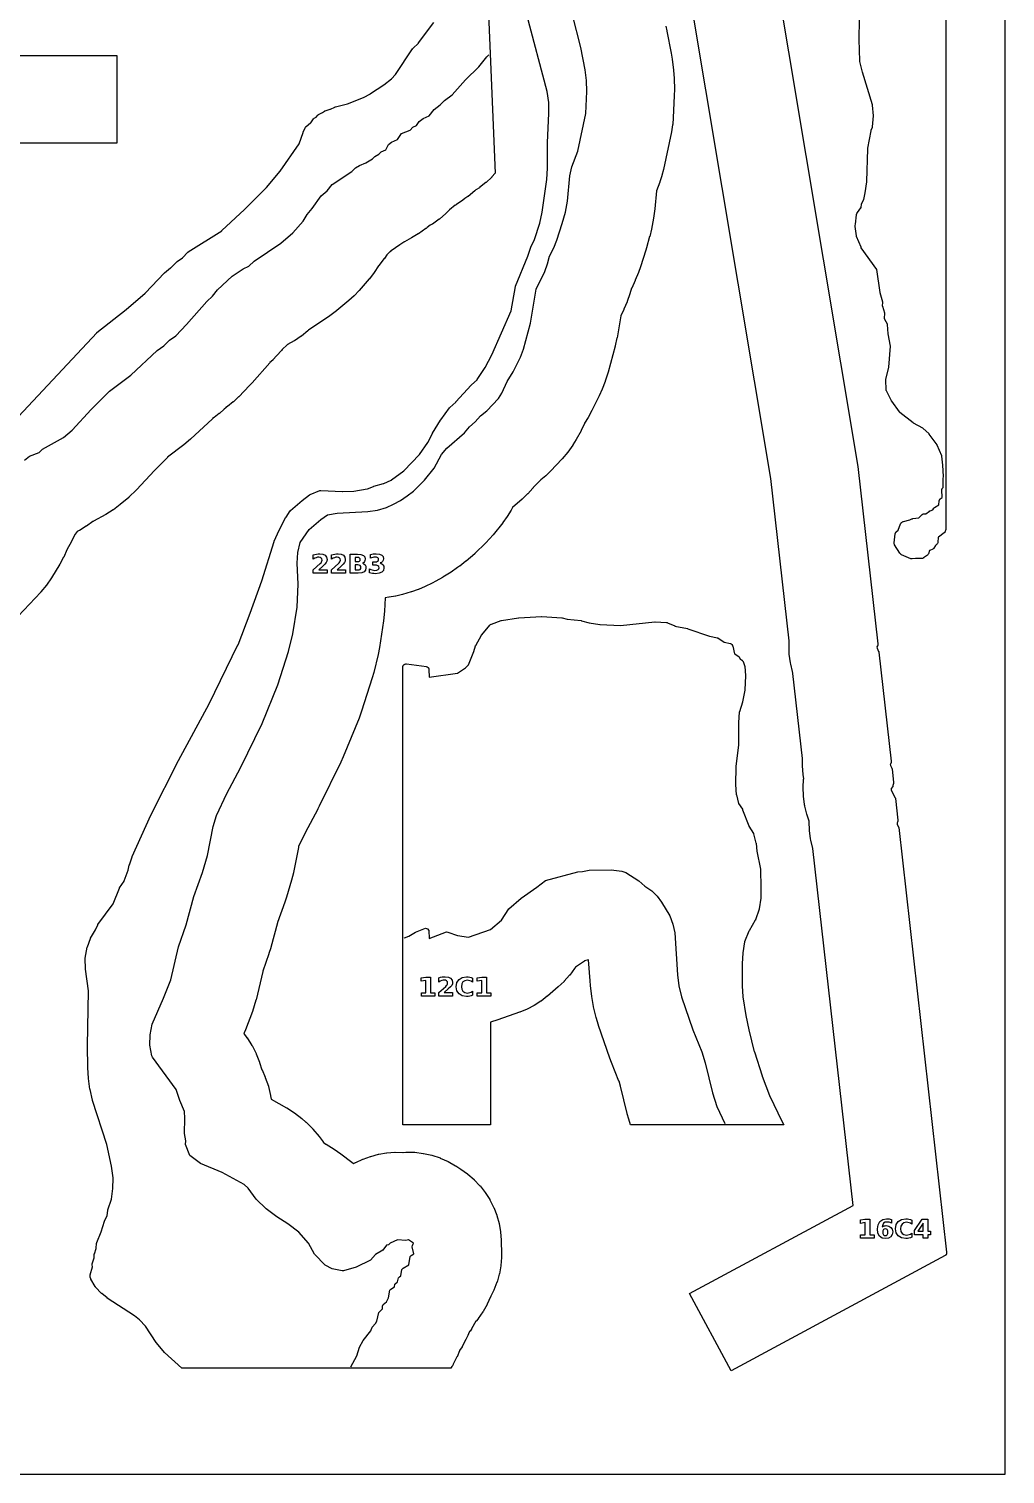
# Model space of a CAD drawing. Header units: millimetres. Extents: x 0 to 841, y 0 to 594.
# Drawn here: x 618.4 to 841, y 0 to 329.5 of the extents above; entities that cross this region are included whole.
import ezdxf

# ---------------------------------------------------------------- set-up
doc = ezdxf.new("R2010")
doc.units = ezdxf.units.MM
for name, color, linetype in [('CUT', 1, 'Continuous'), ('ENGRAVE', 5, 'Continuous'), ('SHEET_EDGE_DO_NOT_CUT', 8, 'Continuous')]:
    doc.layers.add(name, color=color, linetype=linetype)

msp = doc.modelspace()

# ---------------------------------------------------------------- linework, layer by layer
at = {"layer": 'CUT'}
for points in [[(827.5, 443.26), (827.5, 215.33), (827.28, 214.77), (827.28, 214.77), (827.26, 214.73), (827.23, 214.69), (827.21, 214.65), (827.18, 214.61), (827.14, 214.58), (827.11, 214.55), (825.78, 213.57), (825.77, 213.56), (825.77, 213.55), (825.68, 212.47), (825.67, 212.41), (825.66, 212.36), (825.64, 212.31), (825.58, 212.17), (825.56, 212.13), (825.54, 212.09), (825.51, 212.05), (825.48, 212.02), (825.44, 211.98), (825.13, 211.72), (825.12, 211.71), (825.11, 211.7), (824.74, 211.08), (824.71, 211.04), (824.68, 211), (824.64, 210.97), (824.61, 210.94), (824.57, 210.91), (824.53, 210.89), (823.81, 210.54), (823.8, 210.53), (823.79, 210.52), (823.54, 209.83), (823.52, 209.79), (823.49, 209.74), (823.47, 209.7), (823.38, 209.59), (823.35, 209.55), (823.31, 209.51), (823.27, 209.48), (822.42, 208.87), (822.38, 208.84), (822.34, 208.82), (822.3, 208.8), (822.19, 208.76), (822.14, 208.75), (822.1, 208.74), (822.06, 208.74), (822.01, 208.73), (820.59, 208.75), (820.58, 208.75), (820.57, 208.75), (819.78, 208.63), (819.74, 208.63), (819.69, 208.63), (819.64, 208.63), (819.6, 208.64), (819.55, 208.65), (819.51, 208.67), (817.36, 209.6), (817.32, 209.62), (817.29, 209.64), (817.25, 209.67), (817.22, 209.69), (817.06, 209.85), (817.03, 209.88), (817, 209.91), (816.98, 209.94), (815.8, 211.84), (815.77, 211.89), (815.75, 211.93), (815.71, 212.04), (815.7, 212.09), (815.69, 212.14), (815.68, 212.19), (815.68, 212.23), (815.68, 212.28), (815.95, 214.39), (815.96, 214.44), (815.97, 214.48), (815.99, 214.53), (816.01, 214.58), (816.07, 214.68), (816.1, 214.72), (816.13, 214.76), (816.17, 214.8), (816.61, 215.2), (816.62, 215.21), (816.62, 215.22), (817.16, 216.6), (817.18, 216.64), (817.2, 216.68), (817.22, 216.72), (817.25, 216.75), (817.41, 216.94), (817.44, 216.97), (817.48, 217.01), (817.52, 217.03), (817.57, 217.06), (817.73, 217.14), (817.78, 217.16), (817.83, 217.18), (819.29, 217.52), (819.3, 217.53), (819.31, 217.53), (819.74, 217.76), (819.78, 217.78), (819.83, 217.8), (819.87, 217.81), (819.92, 217.82), (821.32, 217.99), (821.33, 218), (821.34, 218), (822.06, 218.73), (822.1, 218.76), (822.13, 218.79), (822.17, 218.82), (822.21, 218.84), (822.26, 218.85), (822.34, 218.88), (822.38, 218.89), (822.43, 218.9), (822.47, 218.91), (822.52, 218.91), (822.93, 218.89), (822.94, 218.89), (822.95, 218.9), (823.74, 219.54), (823.78, 219.56), (823.82, 219.59), (823.87, 219.61), (823.91, 219.63), (824.51, 219.8), (824.53, 219.8), (824.53, 219.81), (824.78, 220.2), (824.81, 220.25), (824.85, 220.28), (824.88, 220.32), (824.92, 220.35), (825.85, 220.96), (825.86, 220.97), (825.86, 220.98), (825.98, 221.9), (825.99, 221.95), (826, 221.99), (826.01, 222.03), (826.03, 222.08), (826.06, 222.12), (826.12, 222.2), (826.14, 222.24), (826.18, 222.28), (826.21, 222.31), (826.65, 222.67), (826.65, 222.67), (826.65, 222.69), (826.58, 224.32), (826.58, 224.37), (826.58, 224.42), (826.59, 224.46), (826.6, 224.51), (826.63, 224.59), (826.65, 224.64), (826.67, 224.68), (826.69, 224.72), (826.72, 224.76), (826.87, 224.94), (826.88, 224.95), (826.88, 224.96), (826.86, 226.89), (826.86, 226.93), (826.86, 226.97), (826.87, 227.02), (826.96, 227.37), (826.96, 227.38), (826.96, 227.4), (826.78, 230.03), (826.78, 230.04), (826.55, 232.09), (826.55, 232.1), (826.54, 232.11), (825.54, 234.6), (825.54, 234.61), (825.53, 234.62), (823.71, 237.1), (823.7, 237.11), (823.69, 237.12), (822.23, 238.44), (822.21, 238.45), (822.2, 238.46), (820.12, 239.6), (820.08, 239.62), (820.05, 239.64), (817.03, 242.05), (817, 242.08), (816.97, 242.11), (816.94, 242.15), (815.15, 244.58), (815.13, 244.62), (815.11, 244.65), (813.94, 246.92), (813.92, 246.96), (813.9, 247), (813.89, 247.04), (813.89, 247.09), (813.88, 247.13), (813.81, 249.51), (813.81, 249.56), (813.81, 249.6), (813.82, 249.65), (814.51, 252.3), (814.51, 252.31), (814.52, 252.33), (814.88, 257.1), (814.88, 257.11), (814.88, 257.13), (814.35, 259.92), (814.35, 259.98), (814.18, 262.1), (814.18, 262.11), (814.17, 262.13), (813.56, 263.25), (813.54, 263.3), (813.52, 263.35), (813.51, 263.4), (813.5, 263.46), (813.5, 263.51), (813.55, 264.6), (813.55, 264.61), (813.55, 264.63), (813.08, 266.17), (813.07, 266.22), (813.06, 266.27), (813.06, 266.32), (813.06, 266.37), (813.15, 267.1), (813.15, 267.11), (813.15, 267.13), (812.5, 269.31), (812.49, 269.34), (812.48, 269.38), (811.75, 274.6), (811.75, 274.61), (811.75, 274.62), (808.21, 279.57), (808.18, 279.62), (808.16, 279.67), (807.14, 282.15), (807.12, 282.21), (807.11, 282.27), (806.79, 284.39), (806.79, 284.43), (806.79, 284.48), (806.79, 284.52), (806.8, 284.57), (806.81, 284.61), (806.91, 284.92), (806.91, 284.94), (806.91, 284.95), (807.09, 287.05), (807.09, 287.09), (807.1, 287.13), (807.12, 287.18), (807.23, 287.5), (807.25, 287.55), (807.28, 287.59), (807.31, 287.64), (808.13, 288.69), (808.13, 288.7), (808.14, 288.71), (808.28, 289.57), (808.29, 289.62), (808.31, 289.67), (808.33, 289.72), (808.76, 290.55), (808.77, 290.56), (808.77, 290.57), (809.06, 292.1), (809.06, 292.11), (809.44, 294.62), (809.44, 294.65), (809.69, 302.16), (809.7, 302.24), (810.42, 306.26), (810.43, 306.31), (810.45, 306.35), (810.74, 307.1), (810.74, 307.11), (810.74, 307.13), (810.95, 309.61), (810.95, 309.61), (810.95, 309.62), (810.78, 312.1), (810.78, 312.11), (810.78, 312.13), (808.47, 319.57), (808.46, 319.61), (807.89, 322.07), (807.88, 322.12), (807.88, 322.16), (807.72, 327.08), (807.72, 327.11), (807.8, 331.53)], [(787.66, 347.91), (807.42, 229.74), (807.42, 229.74), (807.42, 229.71), (811.99, 189.28), (811.99, 189.23), (811.99, 189.18), (811.98, 189.03), (811.97, 188.99), (811.96, 188.95), (811.95, 188.9), (811.93, 188.86), (811.91, 188.82), (811.77, 188.6), (811.77, 188.59), (811.77, 188.58), (811.82, 188.29), (811.82, 188.28), (811.83, 188.27), (812.16, 187.55), (812.18, 187.5), (812.19, 187.45), (812.2, 187.39), (815.02, 162.5), (815.02, 162.44), (815.02, 162.38), (814.99, 162.2), (814.99, 162.15), (814.97, 162.1), (814.95, 162.05), (814.92, 162), (814.83, 161.84), (814.82, 161.83), (814.82, 161.82), (814.88, 161.53), (814.88, 161.52), (814.88, 161.51), (815.16, 160.94), (815.18, 160.88), (815.2, 160.83), (815.21, 160.78), (815.57, 157.63), (815.57, 157.58), (815.57, 157.54), (815.57, 157.49), (815.56, 157.45), (815.43, 156.95), (815.42, 156.9), (815.4, 156.86), (815.38, 156.83), (815.36, 156.79), (815, 156.26), (814.99, 156.25), (814.99, 156.23), (815.05, 155.95), (815.05, 155.93), (815.05, 155.92), (815.92, 154.2), (815.94, 154.16), (815.96, 154.12), (815.97, 154.07), (815.97, 154.03), (816.53, 149.1), (816.54, 149.05), (816.53, 148.99), (816.52, 148.85), (816.51, 148.79), (816.5, 148.74), (816.48, 148.69), (816.46, 148.65), (816.35, 148.47), (816.35, 148.46), (816.35, 148.44), (816.4, 148.16), (816.41, 148.14), (816.41, 148.13), (816.69, 147.52), (816.71, 147.47), (816.72, 147.42), (816.73, 147.37), (827.67, 50.57), (827.67, 50.53), (827.67, 50.49), (827.67, 50.45), (827.64, 50.26), (827.64, 50.21), (827.62, 50.17), (827.61, 50.13), (827.59, 50.09), (827.57, 50.05), (827.54, 50), (827.51, 49.96), (827.47, 49.93), (827.44, 49.89), (827.4, 49.86), (827.35, 49.84), (778.53, 23.56), (769.06, 41.17), (806.33, 61.23), (806.34, 61.24), (806.34, 61.25), (797.13, 142.65), (797.13, 142.66), (797.13, 142.67), (797.06, 142.87), (797.05, 142.91), (796.69, 144.51), (796.68, 144.53), (796.63, 144.81), (796.63, 144.84), (796.37, 146.74), (796.37, 146.79), (796.3, 148.7), (796.3, 148.75), (796.3, 148.85), (796.3, 148.86), (796.3, 148.87), (795.77, 150.43), (795.76, 150.48), (795.33, 152.3), (795.33, 152.32), (795.28, 152.61), (795.27, 152.63), (795.01, 154.54), (795.01, 154.59), (794.94, 156.5), (794.94, 156.55), (795.06, 158.45), (795.07, 158.5), (795.07, 158.51), (795.07, 158.53), (795.07, 158.54), (794.91, 159.45), (794.91, 159.5), (794.77, 161.48), (794.77, 161.53), (794.82, 163.08), (794.82, 163.11), (792.62, 182.55), (792.62, 182.57), (792.62, 182.58), (792.5, 182.95), (792.49, 182.99), (792.11, 184.63), (792.1, 184.65), (792.05, 184.93), (792.05, 184.96), (791.78, 186.91), (791.78, 186.96), (791.72, 188.92), (791.72, 188.97), (791.78, 189.96), (791.78, 189.98), (791.78, 189.99), (787.6, 226.94), (787.6, 226.96), (769.06, 337.9)], [(722.8, 342.05), (724.7, 296.54), (723.98, 295.73), (723.95, 295.7), (722.62, 294.45), (722.58, 294.42), (721.14, 293.3), (721.1, 293.27), (720.33, 292.78), (720.32, 292.77), (720.31, 292.76), (720.09, 292.55), (720.06, 292.52), (718.53, 291.29), (718.49, 291.26), (717.82, 290.82), (717.79, 290.8), (717.35, 290.44), (717.31, 290.41), (715.86, 289.42), (715.82, 289.39), (715.64, 289.29), (715.63, 289.29), (715.62, 289.28), (714.33, 288.21), (714.29, 288.18), (714.16, 288.1), (714.15, 288.09), (714.14, 288.08), (713.48, 287.39), (713.45, 287.36), (711.99, 286.11), (711.95, 286.08), (710.38, 284.98), (710.33, 284.96), (709.91, 284.72), (709.89, 284.7), (709.22, 284.21), (709.2, 284.2), (708.95, 283.99), (708.9, 283.95), (707.2, 282.78), (707.18, 282.77), (705.64, 281.83), (705.62, 281.82), (704.01, 280.94), (703.97, 280.92), (703.87, 280.88), (703.86, 280.87), (703.85, 280.86), (702.98, 280.22), (702.96, 280.21), (700.96, 278.9), (700.95, 278.9), (700.94, 278.89), (700.75, 278.67), (700.71, 278.63), (700.03, 277.99), (700.02, 277.98), (700.01, 277.97), (699.44, 277.15), (699.43, 277.13), (698.21, 275.55), (698.19, 275.53), (698.17, 275.51), (698.16, 275.5), (698.16, 275.49), (698.13, 275.44), (698.12, 275.42), (697.15, 273.94), (697.13, 273.91), (696.03, 272.52), (696.01, 272.5), (693.71, 269.85), (693.7, 269.83), (692.58, 268.64), (692.55, 268.61), (691.33, 267.52), (691.31, 267.51), (688.57, 265.24), (688.55, 265.22), (687.04, 264.09), (687.02, 264.08), (682.14, 260.78), (682.11, 260.75), (681.99, 260.65), (681.98, 260.63), (680.52, 259.43), (680.49, 259.4), (678.93, 258.35), (678.89, 258.33), (677.34, 257.48), (677.32, 257.47), (677.31, 257.46), (677.3, 257.45), (677.29, 257.45), (676.13, 256.36), (676.12, 256.35), (676.12, 256.34), (675.96, 256.14), (675.93, 256.11), (674, 254.01), (673.97, 253.98), (673.34, 253.39), (673.33, 253.37), (669.28, 248.81), (669.28, 248.8), (668.67, 248.15), (668.66, 248.14), (666.22, 245.61), (666.21, 245.6), (665.01, 244.46), (664.98, 244.44), (663.69, 243.41), (663.67, 243.39), (663.31, 243.13), (663.29, 243.11), (662.93, 242.76), (662.91, 242.75), (661.83, 241.79), (661.8, 241.77), (660.65, 240.89), (660.64, 240.88), (660.25, 240.61), (660.23, 240.59), (655.26, 235.94), (655.24, 235.93), (653.72, 234.64), (653.7, 234.63), (649.99, 231.8), (649.96, 231.78), (647.02, 228.83), (647.02, 228.82), (642.95, 224.41), (642.93, 224.39), (641.16, 222.69), (641.13, 222.67), (639.22, 221.05), (639.2, 221.04), (637.64, 219.85), (637.6, 219.82), (635.93, 218.79), (635.91, 218.78), (633.1, 217.24), (633.08, 217.23), (633.07, 217.22), (633.03, 217.18), (632.99, 217.15), (631.5, 216.09), (631.46, 216.07), (629.88, 215.15), (629.83, 215.13), (629.37, 214.92), (629.36, 214.92), (629.35, 214.91), (628.9, 214.27), (628.89, 214.26), (628.89, 214.24), (628.88, 214.22), (628.12, 212.62), (628.1, 212.59), (627.04, 210.7), (627.04, 210.69), (627.04, 210.69), (627.03, 210.67), (626.32, 209.04), (626.3, 209), (625.44, 207.43), (625.43, 207.41), (623.56, 204.36), (623.55, 204.34), (622.42, 202.68), (622.38, 202.63), (621.09, 201.1), (621.07, 201.08), (615.93, 195.59)], [(613.69, 238.69), (633.83, 260.18), (633.89, 260.23), (640.52, 265.52), (640.52, 265.53), (644.91, 269.25), (644.93, 269.26), (649.22, 273.81), (649.27, 273.86), (650.69, 274.99), (650.71, 275.01), (652.12, 276.4), (652.15, 276.43), (652.19, 276.46), (653.41, 277.26), (653.42, 277.27), (653.43, 277.28), (654.63, 278.56), (654.66, 278.59), (654.69, 278.61), (654.72, 278.64), (662.34, 283.46), (662.35, 283.47), (662.36, 283.48), (667.57, 288.28), (667.58, 288.28), (672.54, 293.28), (672.55, 293.29), (675.68, 297.02), (675.69, 297.04), (679.98, 303.26), (679.99, 303.27), (679.99, 303.28), (680.92, 305.88), (680.94, 305.93), (681.49, 307.07), (681.51, 307.11), (681.54, 307.14), (681.56, 307.18), (681.6, 307.21), (681.63, 307.24), (682.62, 308.04), (682.63, 308.04), (682.64, 308.05), (683.26, 308.95), (683.3, 308.99), (683.33, 309.03), (683.37, 309.06), (683.41, 309.09), (683.46, 309.12), (683.85, 309.31), (683.86, 309.32), (683.87, 309.33), (684.28, 309.81), (684.31, 309.85), (684.35, 309.88), (684.4, 309.91), (684.44, 309.94), (685.31, 310.37), (685.32, 310.37), (685.33, 310.38), (685.76, 310.7), (685.8, 310.73), (685.84, 310.75), (685.88, 310.77), (685.92, 310.79), (687.1, 311.13), (687.11, 311.13), (687.12, 311.14), (688.17, 311.65), (688.22, 311.67), (688.27, 311.69), (691.01, 312.36), (691.04, 312.38), (694.65, 313.82), (694.67, 313.83), (696.29, 314.7), (696.31, 314.72), (699.3, 316.69), (699.32, 316.71), (701.07, 318.09), (701.08, 318.09), (701.09, 318.1), (701.98, 319.08), (701.98, 319.09), (701.99, 319.09), (705.88, 324.91), (705.91, 324.95), (705.95, 324.99), (707.24, 326.25), (707.25, 326.26), (707.25, 326.26), (710.73, 330.95)], [(763.64, 330.1), (763.89, 328.99), (763.89, 328.98), (764.86, 323.97), (764.87, 323.95), (765.08, 322.55), (765.09, 322.54), (765.38, 320.09), (765.38, 320.07), (765.52, 318.17), (765.52, 318.15), (765.58, 315.66), (765.58, 315.64), (765.56, 314.26), (765.56, 314.24), (765.33, 309.25), (765.33, 309.23), (765.19, 307.64), (765.18, 307.6), (764.91, 306.03), (764.91, 306.01), (763.09, 297.45), (763.09, 297.43), (762.73, 296.01), (762.72, 295.97), (762.25, 294.58), (762.25, 294.56), (761.49, 292.54), (761.49, 292.53), (761.49, 292.52), (761.14, 288.47), (761.14, 288.44), (760.84, 286.34), (760.84, 286.31), (760.36, 283.84), (760.35, 283.82), (759.95, 282.13), (759.94, 282.11), (759.21, 279.59), (759.21, 279.58), (759.05, 279.05), (759.05, 279.04), (757.84, 275.26), (757.83, 275.24), (757.37, 273.94), (757.36, 273.93), (756.66, 272.15), (756.65, 272.13), (755.84, 270.37), (755.83, 270.34), (755.45, 269.09), (755.44, 269.07), (754.79, 267.3), (754.78, 267.28), (754.06, 265.55), (754.05, 265.52), (753.35, 264.06), (753.34, 264.05), (753.34, 264.04), (752.5, 259.05), (752.49, 259.02), (752.09, 257.18), (752.09, 257.16), (750.49, 251.24), (750.48, 251.21), (749.8, 249.13), (749.79, 249.1), (749.09, 247.33), (749.08, 247.31), (748.42, 245.81), (748.41, 245.79), (746.79, 242.49), (746.78, 242.47), (745.9, 240.88), (745.89, 240.86), (745.1, 239.57), (745.09, 239.54), (744.31, 237.9), (744.29, 237.87), (743.2, 235.87), (743.19, 235.84), (742.43, 234.63), (742.41, 234.6), (741.29, 232.99), (741.26, 232.95), (739.99, 231.46), (739.97, 231.44), (737.32, 228.63), (737.3, 228.62), (736.25, 227.59), (736.23, 227.56), (735.14, 226.65), (735.13, 226.64), (733.48, 224.98), (733.46, 224.96), (733.38, 224.89), (733.37, 224.88), (733.36, 224.87), (733.27, 224.76), (733.26, 224.75), (732.14, 223.48), (732.11, 223.45), (730.88, 222.29), (730.87, 222.28), (728.67, 220.36), (728.66, 220.36), (728.66, 220.35), (728.34, 219.78), (728.33, 219.76), (727.46, 218.31), (727.44, 218.27), (726.44, 216.91), (726.43, 216.89), (724.25, 214.14), (724.23, 214.12), (722.6, 212.31), (722.58, 212.29), (720.08, 209.84), (720.05, 209.82), (718.08, 208.12), (718.05, 208.1), (716.62, 207.02), (716.61, 207.01), (716.15, 206.68), (716.15, 206.68), (714.69, 205.64), (714.66, 205.63), (712.76, 204.44), (712.73, 204.42), (711.15, 203.55), (711.14, 203.55), (710.32, 203.12), (710.31, 203.12), (708.74, 202.35), (708.72, 202.35), (707.21, 201.68), (707.17, 201.67), (705.6, 201.13), (705.58, 201.12), (703.56, 200.53), (703.54, 200.53), (702.05, 200.15), (702.01, 200.14), (700.51, 199.89), (700.49, 199.88), (699.65, 199.78), (699.64, 199.77), (699.64, 199.76), (699.5, 196.76), (699.5, 196.73), (699.28, 194.55), (699.28, 194.52), (698.32, 188.47), (698.32, 188.45), (697.99, 186.83), (697.99, 186.81), (697, 182.78), (697, 182.77), (696.65, 181.51), (696.64, 181.49), (694.24, 173.91), (694.24, 173.89), (693.67, 172.34), (693.67, 172.32), (690.04, 163.5), (690.03, 163.49), (689.52, 162.33), (689.51, 162.32), (684.59, 152.25), (684.59, 152.24), (684.28, 151.63), (684.28, 151.62), (681.38, 146.18), (681.38, 146.17), (679.89, 143.04), (679.89, 143.03), (679.88, 143.02), (679.84, 142.86), (679.83, 142.83), (678.68, 137.11), (678.68, 137.09), (678.26, 135.39), (678.25, 135.37), (677.12, 131.53), (677.12, 131.52), (676.75, 130.39), (676.74, 130.37), (675.06, 125.72), (675.06, 125.7), (673.54, 120.03), (673.53, 120.01), (673.12, 118.66), (673.11, 118.64), (671.72, 114.62), (671.72, 114.6), (670.17, 108.09), (670.16, 108.05), (669.36, 105.49), (669.35, 105.46), (667.74, 101.31), (667.74, 101.3), (667.44, 100.57), (667.43, 100.56), (667.39, 100.46), (667.39, 100.45), (667.39, 100.44), (668.1, 99.47), (668.12, 99.44), (669.24, 97.72), (669.27, 97.68), (670.2, 95.86), (670.22, 95.81), (670.97, 93.89), (670.97, 93.87), (671.53, 92.17), (671.54, 92.15), (672.25, 90.46), (672.26, 90.43), (672.98, 88.42), (673, 88.37), (673.49, 86.31), (673.5, 86.25), (673.6, 85.47), (673.61, 85.46), (673.62, 85.45), (677.15, 83.49), (677.18, 83.48), (678.93, 82.38), (678.97, 82.35), (680.6, 81.07), (680.63, 81.05), (681.55, 80.25), (681.57, 80.23), (683.12, 78.71), (683.16, 78.67), (684.54, 76.99), (684.56, 76.97), (685.46, 75.74), (685.46, 75.73), (685.47, 75.72), (685.51, 75.69), (685.51, 75.68), (685.52, 75.67), (686.11, 75.24), (686.13, 75.23), (687.98, 74.08), (688, 74.07), (689.53, 73.02), (689.55, 73.01), (692.02, 71.14), (692.04, 71.12), (692.39, 70.82), (692.4, 70.82), (692.41, 70.82), (692.88, 71.05), (692.9, 71.06), (694.55, 71.77), (694.57, 71.78), (696.29, 72.42), (696.34, 72.43), (698.1, 72.91), (698.15, 72.92), (699.95, 73.23), (700, 73.24), (701.82, 73.38), (701.87, 73.38), (703.67, 73.35), (703.69, 73.35), (704.35, 73.4), (704.4, 73.4), (706.34, 73.36), (706.39, 73.36), (708.31, 73.12), (708.36, 73.12), (710.26, 72.69), (710.3, 72.68), (712.14, 72.07), (712.19, 72.05), (713.96, 71.26), (714, 71.24), (715.7, 70.28), (715.72, 70.26), (716.85, 69.54), (716.87, 69.53), (718.43, 68.42), (718.47, 68.39), (719.9, 67.15), (719.93, 67.12), (721.24, 65.75), (721.27, 65.71), (722.43, 64.22), (722.46, 64.18), (723.48, 62.58), (723.5, 62.53), (724.36, 60.84), (724.38, 60.8), (725.06, 59.03), (725.08, 58.99), (725.59, 57.16), (725.6, 57.12), (725.93, 55.25), (725.94, 55.2), (726.09, 53.31), (726.09, 53.27), (726.07, 52.09), (726.07, 52.06), (726.15, 51.38), (726.15, 51.33), (726.17, 49.45), (726.17, 49.4), (726.01, 47.52), (726, 47.47), (725.66, 45.62), (725.65, 45.57), (725.13, 43.76), (725.11, 43.72), (724.42, 41.96), (724.4, 41.92), (723.69, 40.54), (723.69, 40.53), (723.69, 40.52), (723.67, 40.49), (723.66, 40.44), (722.9, 38.72), (722.87, 38.68), (721.95, 37.04), (721.93, 37), (720.85, 35.46), (720.82, 35.43), (720.34, 34.86), (720.33, 34.85), (720.33, 34.84), (719.33, 33.08), (719.3, 33.03), (718.97, 32.58), (718.96, 32.56), (718.65, 32.04), (718.63, 32.01), (718.47, 31.62), (718.46, 31.6), (718.04, 30.7), (718.03, 30.68), (717.18, 29.09), (717.16, 29.05), (716.57, 28.15), (716.56, 28.14), (716.55, 28.11), (716.02, 26.75), (716, 26.71), (715.16, 25.04), (715.15, 25.02), (714.87, 24.53), (714.86, 24.51), (714.62, 24.12), (653.24, 24.12), (649.33, 27.69), (649.33, 27.69), (649.28, 27.74), (647.44, 29.93), (647.41, 29.98), (644.95, 33.7), (644.94, 33.71), (644.93, 33.71), (643.59, 35.15), (643.57, 35.17), (642.48, 36.07), (642.45, 36.08), (636.24, 40.14), (636.2, 40.17), (635.01, 41.14), (634.96, 41.18), (633.58, 42.63), (633.54, 42.68), (633.51, 42.73), (632.52, 44.45), (632.5, 44.49), (632.48, 44.54), (632.36, 44.91), (632.35, 44.95), (632.34, 44.99), (632.34, 45.04), (632.33, 45.23), (632.33, 45.28), (632.34, 45.34), (632.35, 45.39), (632.88, 47.22), (632.89, 47.24), (632.88, 47.25), (632.81, 47.72), (632.81, 47.76), (632.81, 47.81), (632.81, 47.86), (632.82, 47.9), (632.83, 47.94), (633.28, 49.33), (633.28, 49.34), (633.28, 49.35), (633.28, 50.09), (633.28, 50.15), (633.29, 50.2), (633.3, 50.25), (633.68, 51.43), (633.69, 51.44), (633.69, 51.45), (633.81, 52.64), (633.82, 52.68), (633.83, 52.73), (633.85, 52.78), (634.87, 55.21), (634.88, 55.24), (635.58, 57.63), (635.59, 57.67), (635.61, 57.71), (636.2, 58.9), (636.21, 58.92), (636.21, 58.93), (636.38, 60.13), (636.39, 60.17), (636.4, 60.21), (637.19, 62.67), (637.19, 62.68), (637.19, 62.69), (637.55, 65.08), (637.55, 65.11), (637.6, 67.5), (637.6, 67.51), (637.6, 67.52), (637.21, 70.18), (637.21, 70.2), (636.13, 75.14), (636.13, 75.17), (632.89, 85.19), (632.88, 85.23), (632.31, 87.69), (632.3, 87.73), (631.97, 90.18), (631.97, 90.21), (631.79, 92.68), (631.79, 92.72), (631.75, 97.66), (631.75, 97.67), (632, 110.17), (632, 110.17), (632, 110.18), (631.32, 115.12), (631.32, 115.16), (631.21, 117.53), (631.21, 117.59), (631.22, 117.64), (631.7, 120.13), (631.71, 120.17), (631.72, 120.21), (632.41, 122.08), (632.43, 122.12), (632.45, 122.16), (633.57, 124.04), (633.58, 124.06), (634.07, 125.2), (634.1, 125.25), (634.13, 125.29), (637.6, 130.01), (637.61, 130.02), (637.61, 130.03), (639, 133.55), (639.03, 133.6), (639.05, 133.65), (640.09, 135.18), (640.1, 135.2), (640.1, 135.21), (641.04, 137.66), (641.04, 137.68), (641.04, 137.69), (641.26, 138.83), (641.26, 138.86), (641.28, 138.9), (641.92, 140.72), (641.93, 140.76), (646.16, 150.18), (646.17, 150.2), (652.5, 162.68), (652.51, 162.69), (659.52, 175.61), (659.52, 175.62), (666.06, 189.03), (666.07, 189.05), (668.87, 196.26), (668.87, 196.27), (671.46, 203.67), (671.46, 203.67), (674.31, 212.61), (674.33, 212.66), (675.43, 215.18), (675.45, 215.22), (677, 218.15), (677.03, 218.19), (677.98, 219.6), (678.01, 219.63), (678.04, 219.67), (678.07, 219.7), (680.67, 221.96), (680.71, 221.99), (682.4, 223.23), (682.45, 223.26), (682.51, 223.29), (684.75, 224.22), (684.79, 224.24), (684.83, 224.25), (684.88, 224.26), (684.92, 224.26), (684.97, 224.26), (689.92, 223.97), (689.94, 223.97), (692.46, 224.08), (692.49, 224.08), (695.53, 224.58), (695.55, 224.58), (695.56, 224.58), (696.99, 225.18), (697.04, 225.19), (699.28, 225.85), (699.31, 225.86), (701.02, 226.61), (701.04, 226.62), (701.05, 226.63), (703.87, 228.74), (703.88, 228.74), (703.89, 228.75), (707.44, 232.44), (707.45, 232.45), (707.46, 232.45), (709.37, 235.17), (709.38, 235.18), (709.38, 235.18), (710.39, 237.25), (710.42, 237.29), (712.27, 240.29), (712.29, 240.32), (714.32, 243.11), (714.36, 243.15), (714.39, 243.19), (715.75, 244.39), (715.76, 244.41), (719.25, 248.27), (719.29, 248.31), (720.62, 249.49), (720.63, 249.5), (720.63, 249.51), (722.43, 252.25), (722.45, 252.27), (723.95, 255.16), (723.96, 255.17), (728.38, 265.16), (728.39, 265.18), (728.39, 265.19), (729.35, 270.72), (729.36, 270.77), (729.38, 270.82), (732.14, 277.66), (732.14, 277.67), (732.83, 279.74), (732.85, 279.78), (732.86, 279.82), (733.7, 281.41), (733.71, 281.42), (733.71, 281.43), (734.9, 285.15), (734.91, 285.17), (735.45, 287.68), (735.45, 287.7), (736.49, 295.15), (736.49, 295.17), (736.65, 297.68), (736.65, 297.7), (736.63, 303.5), (736.63, 303.53), (736.96, 310.18), (736.96, 310.2), (736.92, 312.68), (736.91, 312.72), (736.53, 315.18), (736.53, 315.21), (731.92, 332.64)], [(582.99, 323.41), (638.43, 323.41), (638.43, 303.41), (596.1, 303.41)]]:
    msp.add_lwpolyline(points, dxfattribs=at)
msp.add_lwpolyline([(703.68, 184.18), (703.69, 184.23), (703.72, 184.28), (703.74, 184.32), (703.79, 184.4), (703.82, 184.44), (703.86, 184.47), (703.9, 184.51), (703.94, 184.53), (704.02, 184.59), (704.06, 184.61), (704.11, 184.63), (704.15, 184.65), (704.2, 184.66), (704.32, 184.68), (704.37, 184.69), (704.42, 184.69), (704.47, 184.68), (709.03, 184.08), (709.08, 184.07), (709.12, 184.06), (709.17, 184.04), (709.22, 184.02), (709.26, 183.99), (709.35, 183.93), (709.39, 183.89), (709.42, 183.86), (709.45, 183.82), (709.48, 183.78), (709.51, 183.74), (709.56, 183.62), (709.58, 183.57), (709.6, 183.52), (709.61, 183.46), (709.61, 183.41), (709.63, 181.71), (709.63, 181.69), (709.64, 181.69), (716.11, 182.56), (716.12, 182.56), (716.13, 182.57), (717.95, 183.79), (717.97, 183.8), (717.98, 183.81), (718.62, 184.48), (718.62, 184.49), (718.63, 184.5), (719.84, 187.5), (719.85, 187.52), (720.23, 188.83), (720.25, 188.88), (720.28, 188.93), (721.59, 191.26), (721.62, 191.3), (721.64, 191.33), (723.5, 193.55), (723.53, 193.59), (723.57, 193.62), (723.62, 193.65), (723.77, 193.75), (723.81, 193.77), (723.86, 193.79), (726.08, 194.6), (726.13, 194.61), (726.18, 194.62), (730.05, 195.21), (730.09, 195.21), (735.27, 195.52), (735.33, 195.52), (739.91, 195.2), (739.95, 195.19), (739.99, 195.19), (741.13, 194.92), (741.16, 194.92), (744.34, 194.56), (744.38, 194.55), (744.42, 194.54), (746.13, 194.08), (746.16, 194.07), (748.59, 193.7), (748.62, 193.7), (753.27, 193.49), (753.3, 193.49), (761.09, 194.28), (761.13, 194.28), (761.16, 194.28), (763.8, 194.14), (763.84, 194.14), (763.89, 194.13), (763.93, 194.12), (763.98, 194.1), (765.66, 193.35), (765.67, 193.35), (765.68, 193.34), (768.55, 192.74), (768.61, 192.72), (773.62, 191), (773.63, 190.99), (773.63, 190.99), (775.3, 190.68), (775.34, 190.67), (775.39, 190.65), (775.44, 190.63), (775.48, 190.61), (776.95, 189.64), (776.96, 189.64), (776.97, 189.63), (778.27, 189.37), (778.32, 189.35), (778.37, 189.34), (778.41, 189.32), (778.5, 189.27), (778.54, 189.24), (778.58, 189.22), (778.61, 189.18), (778.65, 189.15), (778.67, 189.11), (778.83, 188.87), (778.85, 188.83), (778.87, 188.79), (778.89, 188.75), (778.9, 188.71), (779.32, 187.01), (779.33, 187), (779.33, 186.99), (780.16, 186.45), (780.2, 186.42), (780.23, 186.39), (780.26, 186.36), (780.29, 186.32), (780.32, 186.28), (780.6, 185.79), (780.61, 185.78), (780.62, 185.78), (780.86, 185.66), (780.91, 185.64), (780.95, 185.61), (780.99, 185.57), (781.03, 185.54), (781.15, 185.4), (781.18, 185.36), (781.2, 185.32), (781.22, 185.28), (781.24, 185.24), (781.58, 184.3), (781.59, 184.26), (781.6, 184.22), (781.61, 184.17), (781.77, 182.02), (781.77, 181.96), (781.67, 178.78), (781.66, 178.74), (781.66, 178.7), (781.14, 176.05), (781.12, 175.99), (780.4, 173.79), (780.4, 173.78), (780.39, 173.77), (780.22, 171.3), (780.22, 171.28), (780.21, 166.29), (780.21, 166.23), (779.62, 161.29), (779.62, 161.27), (779.51, 157.22), (779.51, 157.19), (779.7, 154.89), (779.7, 154.88), (779.71, 154.87), (780.21, 152.9), (780.21, 152.89), (780.22, 152.87), (781.09, 151.56), (781.12, 151.51), (781.14, 151.46), (782.56, 147.75), (782.57, 147.74), (782.57, 147.73), (783.59, 146.07), (783.62, 146.03), (783.63, 145.98), (783.65, 145.94), (784.19, 143.84), (784.2, 143.8), (784.2, 143.76), (784.35, 142.01), (784.36, 141.98), (785.22, 137.88), (785.23, 137.83), (785.23, 137.79), (785.33, 133.82), (785.33, 133.81), (785.3, 131.39), (785.3, 131.32), (784.9, 128.84), (784.9, 128.8), (784.88, 128.76), (784.06, 126.35), (784.04, 126.3), (784.02, 126.26), (782.6, 123.84), (782.58, 123.81), (781.58, 121.33), (781.57, 121.32), (781.57, 121.31), (781.2, 118.83), (781.19, 118.8), (781.03, 116.3), (781.03, 116.28), (781.01, 111.33), (781.01, 111.31), (781.22, 108.8), (781.22, 108.78), (781.86, 104.55), (781.86, 104.54), (782.55, 101.3), (782.55, 101.29), (783.81, 96.3), (783.82, 96.28), (785.56, 90.76), (785.57, 90.75), (787.27, 86.3), (787.28, 86.28), (790.14, 80.34), (790.14, 80.32), (790.54, 79.62), (755.6, 79.62), (755.2, 80.89), (755.19, 80.91), (754.84, 82.16), (754.84, 82.18), (753.29, 88.45), (753.29, 88.46), (752.95, 89.57), (752.94, 89.59), (751.24, 93.82), (751.23, 93.83), (750.87, 94.8), (750.86, 94.81), (748.29, 102.3), (748.28, 102.33), (747.76, 104.1), (747.76, 104.12), (747.17, 106.56), (747.16, 106.58), (746.75, 108.88), (746.74, 108.91), (746.44, 111.4), (746.44, 111.41), (746.35, 112.44), (746.35, 112.45), (746.02, 117.22), (746.02, 117.23), (746.01, 117.23), (745.09, 116.98), (745.08, 116.98), (745.06, 116.97), (743.03, 115.58), (743.02, 115.58), (743.01, 115.57), (742.81, 115.26), (742.8, 115.24), (741.71, 113.76), (741.68, 113.72), (740.48, 112.36), (740.45, 112.33), (739.11, 111.07), (739.09, 111.06), (736.61, 108.94), (736.59, 108.93), (735.17, 107.83), (735.14, 107.8), (733.63, 106.84), (733.59, 106.82), (732.01, 106), (731.97, 105.98), (730.3, 105.3), (730.28, 105.3), (725.32, 103.54), (725.3, 103.53), (723.64, 103.04), (723.63, 103.03), (723.62, 103.02), (723.62, 79.62), (703.62, 79.62), (703.62, 183.89), (703.63, 183.94), (703.63, 183.99), (703.66, 184.14), (703.68, 184.18)], close=True, dxfattribs=at)
at = {"layer": 'ENGRAVE'}
for points in [[(691.81, 24.42), (693.14, 26.98), (693.78, 28.94), (694.64, 30.49), (696.34, 32.68), (696.66, 33.52), (697.45, 34.35), (697.74, 34.86), (698.2, 36.84), (699.01, 37.68), (699.04, 38.29), (699.18, 38.64), (699.96, 39.25), (700.39, 40.18), (700.69, 41.91), (700.88, 42.13), (701.74, 42.68), (701.85, 43.31), (702.45, 43.81), (702.69, 44.74), (702.87, 44.98), (703.18, 45.18), (703.44, 46.65), (703.71, 46.92), (705.01, 47.68), (705.35, 49.59), (705.58, 49.87), (706.18, 50.18), (705.77, 51.78), (705.82, 52.09), (706.1, 52.67), (704.95, 53.41), (704.33, 53.27), (702.43, 53.39), (700.77, 52.67), (700.36, 52.29), (699.95, 52.2), (699.07, 51.05), (697.45, 50.04), (696.28, 48.75), (692.99, 47.14), (690.12, 46.34), (689.78, 46.32), (687.52, 46.76), (685.96, 47.66), (683.54, 50.15), (682.15, 52.67), (679.95, 55.19), (677.46, 57.07), (674.93, 58.64), (672.45, 60.46), (670.23, 62.68), (668.41, 65.17), (667.46, 65.99), (662.47, 68.76), (657.49, 70.77), (655.1, 72.66), (654.12, 75.14), (654.18, 75.94), (653.83, 77.68), (653.94, 81.17), (653.83, 82.67), (652.79, 85.15), (651.96, 87.66), (646.56, 95.05), (646.44, 95.33), (645.94, 97.76), (646, 100.17), (646.52, 102.6), (649.09, 108.53), (650.71, 112.7), (652.49, 120.21), (654.22, 125.19), (655.96, 131.71), (657.94, 137.18), (659.07, 141.03), (660.4, 147.64), (661.14, 150.17), (663.5, 155.16), (666.62, 161.02), (671.54, 171.1), (675.17, 179.93), (677.58, 187.53), (678.57, 191.58), (679.52, 197.65), (679.76, 202.85), (679.58, 207.64), (679.7, 210.1), (680.25, 212.38), (682.29, 215.38), (684.93, 217.64), (686.46, 218.65), (688.64, 219.03), (695.68, 219.43), (697.91, 219.72), (699.95, 220.32), (701.53, 221.09), (703.13, 221.97), (704.61, 223.01), (706.06, 224.1), (708.58, 226.58), (710.78, 229.34), (712.45, 232.41), (713.7, 233.85), (717.75, 237.37), (718.87, 238.75), (720.18, 239.91), (721.36, 241.26), (722.78, 242.37), (725.45, 245.19), (726.22, 246.43), (727.47, 249.08), (728.84, 251.31), (730.47, 254.63), (731.18, 256.42), (732.78, 262.37), (734.09, 270.14), (736, 274.15), (736.66, 275.94), (737.07, 277.64), (738.07, 279.53), (738.78, 281.33), (739.99, 285.12), (740.73, 287.66), (741.21, 290.16), (741.71, 295.98), (742.18, 298.01), (743.53, 301.6), (745.35, 310.18), (745.58, 315.19), (745.53, 317.69), (745.23, 320.16), (744.26, 325.19), (742.36, 332.66)], [(617.4, 231.14), (618.55, 232.06), (620.69, 232.92), (621.5, 233.68), (626.3, 236.32), (628.23, 237.96), (632.58, 242.67), (636.77, 246.88), (641.6, 250.55), (647.59, 256.14), (649.11, 257.22), (650.42, 258.48), (651.85, 259.52), (654.3, 262.06), (658.96, 267.32), (660.28, 268.56), (661.38, 269.95), (664.76, 273.1), (667.23, 274.8), (668.5, 275.41), (669.71, 276.52), (675.83, 280.65), (678.59, 282.94), (680.91, 285.61), (681.83, 287.17), (682.99, 288.53), (684.99, 291.42), (686.38, 292.58), (687.51, 294.01), (692.04, 296.97), (692.83, 297.79), (693.77, 298.35), (695.21, 298.9), (696.77, 299.85), (697.24, 300.41), (698.21, 300.92), (698.71, 301.41), (699.74, 301.92), (700.41, 303.09), (701.09, 303.67), (702.41, 304.27), (703.38, 305.65), (705.31, 306.4), (705.93, 307.08), (706.77, 307.46), (707.41, 308.32), (708.26, 309.03), (709.62, 309.64), (710.79, 311.1), (712.15, 312.12), (713.17, 313.18), (714.88, 314.43), (717.96, 317.88), (720.96, 320.79), (722.81, 323.08), (723.28, 323.52)], [(703.92, 122.14), (704.01, 122.22), (705, 122.67), (706.53, 123.56), (708.82, 124.42), (709.3, 124.29), (709.59, 123.89), (709.63, 122.09), (713.59, 123.59), (713.89, 123.55), (716.13, 122.76), (718.64, 122.39), (723.62, 124.16), (726.12, 126.29), (727.83, 128.87), (730.62, 131.33), (734.23, 133.79), (736.2, 135.31), (743.55, 137.27), (744.66, 137.34), (746.13, 137.66), (751.17, 137.72), (753.62, 137.45), (754.53, 137.16), (757.5, 135.26), (758.86, 134.03), (760.46, 133), (761.64, 131.75), (762.66, 130.39), (764.56, 127.24), (765.25, 125.36), (765.65, 123.39), (766.3, 113.79), (766.6, 111.28), (767.2, 108.82), (769.78, 101.31), (771.81, 96.27), (772.58, 93.78), (774.26, 86.95), (775.25, 83.82), (777.06, 79.92)]]:
    msp.add_lwpolyline(points, dxfattribs=at)
for points in [[(684.46, 206.18), (686.39, 206.18), (686.39, 205.35), (683.21, 205.35), (683.21, 206.18), (684.8, 207.59), (684.99, 207.78), (685.12, 207.97), (685.2, 208.15), (685.22, 208.35), (685.17, 208.63), (685.02, 208.84), (684.78, 208.98), (684.47, 209.03), (684.19, 209), (683.89, 208.92), (683.56, 208.78), (683.22, 208.58), (683.22, 209.54), (683.6, 209.65), (683.97, 209.74), (684.34, 209.79), (684.7, 209.8), (685.4, 209.72), (685.92, 209.46), (686.25, 209.04), (686.36, 208.49), (686.31, 208.15), (686.17, 207.83), (685.89, 207.46), (685.4, 207), (684.46, 206.18)], [(688.64, 206.18), (690.56, 206.18), (690.56, 205.35), (687.38, 205.35), (687.38, 206.18), (688.98, 207.59), (689.16, 207.78), (689.29, 207.97), (689.37, 208.15), (689.4, 208.35), (689.35, 208.63), (689.19, 208.84), (688.95, 208.98), (688.64, 209.03), (688.37, 209), (688.06, 208.92), (687.74, 208.78), (687.39, 208.58), (687.39, 209.54), (687.77, 209.65), (688.15, 209.74), (688.51, 209.79), (688.88, 209.8), (689.57, 209.72), (690.1, 209.46), (690.42, 209.04), (690.53, 208.49), (690.49, 208.15), (690.35, 207.83), (690.06, 207.46), (689.57, 207), (688.64, 206.18)], [(694.47, 207.69), (694.79, 207.54), (695.03, 207.3), (695.18, 206.98), (695.23, 206.6), (695.13, 206.05), (694.81, 205.66), (694.27, 205.43), (693.5, 205.35), (691.63, 205.35), (691.63, 209.72), (693.33, 209.72), (694.11, 209.65), (694.65, 209.45), (694.95, 209.09), (695.05, 208.57), (695.02, 208.27), (694.9, 208.02), (694.72, 207.83), (694.47, 207.69)], [(693.38, 208.03), (693.62, 208.06), (693.79, 208.15), (693.89, 208.29), (693.93, 208.49), (693.89, 208.69), (693.79, 208.84), (693.62, 208.93), (693.38, 208.96), (692.76, 208.96), (692.76, 208.03), (693.38, 208.03)], [(698.45, 207.71), (698.84, 207.55), (699.12, 207.31), (699.29, 206.99), (699.35, 206.59), (699.23, 206.02), (698.85, 205.6), (698.24, 205.35), (697.4, 205.26), (697.06, 205.28), (696.73, 205.32), (696.39, 205.39), (696.06, 205.48), (696.06, 206.35), (696.37, 206.21), (696.68, 206.11), (696.99, 206.05), (697.3, 206.03), (697.69, 206.07), (697.99, 206.19), (698.16, 206.38), (698.22, 206.63), (698.16, 206.9), (697.98, 207.09), (697.68, 207.2), (697.26, 207.24), (696.81, 207.24), (696.81, 207.97), (697.28, 207.97), (697.65, 208), (697.91, 208.1), (698.07, 208.27), (698.12, 208.5), (698.07, 208.73), (697.92, 208.89), (697.68, 209), (697.35, 209.03), (697.07, 209.02), (696.8, 208.97), (696.52, 208.89), (696.24, 208.79), (696.24, 209.61), (696.58, 209.7), (696.91, 209.76), (697.23, 209.79), (697.55, 209.8), (698.3, 209.73), (698.83, 209.52), (699.14, 209.17), (699.25, 208.68), (699.2, 208.33), (699.05, 208.05), (698.8, 207.84), (698.45, 207.71)], [(693.42, 206.12), (693.72, 206.15), (693.93, 206.26), (694.06, 206.44), (694.1, 206.69), (694.06, 206.94), (693.94, 207.12), (693.72, 207.23), (693.42, 207.26), (692.76, 207.26), (692.76, 206.12), (693.42, 206.12)], [(707.89, 109.72), (708.89, 109.72), (708.89, 112.55), (707.86, 112.34), (707.86, 113.1), (708.88, 113.31), (709.95, 113.31), (709.95, 109.72), (710.95, 109.72), (710.95, 108.94), (707.89, 108.94), (707.89, 109.72)], [(713.09, 109.77), (715.01, 109.77), (715.01, 108.94), (711.83, 108.94), (711.83, 109.77), (713.43, 111.18), (713.62, 111.37), (713.75, 111.56), (713.82, 111.75), (713.85, 111.94), (713.8, 112.22), (713.64, 112.44), (713.4, 112.58), (713.09, 112.62), (712.82, 112.59), (712.52, 112.51), (712.19, 112.37), (711.85, 112.17), (711.85, 113.14), (712.23, 113.25), (712.6, 113.33), (712.97, 113.38), (713.33, 113.39), (714.03, 113.31), (714.55, 113.05), (714.88, 112.63), (714.98, 112.08), (714.94, 111.74), (714.8, 111.42), (714.51, 111.06), (714.02, 110.59), (713.09, 109.77)], [(719.55, 109.18), (719.24, 109.04), (718.91, 108.94), (718.56, 108.88), (718.2, 108.86), (717.22, 109.01), (716.47, 109.47), (715.99, 110.19), (715.83, 111.12), (715.99, 112.06), (716.47, 112.78), (717.22, 113.24), (718.2, 113.39), (718.56, 113.37), (718.91, 113.31), (719.24, 113.21), (719.55, 113.07), (719.55, 112.16), (719.24, 112.35), (718.94, 112.48), (718.62, 112.55), (718.29, 112.58), (717.76, 112.48), (717.35, 112.19), (717.09, 111.73), (717, 111.12), (717.09, 110.52), (717.35, 110.06), (717.76, 109.77), (718.29, 109.67), (718.62, 109.7), (718.94, 109.77), (719.24, 109.9), (719.55, 110.09), (719.55, 109.18)], [(720.64, 109.72), (721.64, 109.72), (721.64, 112.55), (720.62, 112.34), (720.62, 113.1), (721.63, 113.31), (722.7, 113.31), (722.7, 109.72), (723.7, 109.72), (723.7, 108.94), (720.64, 108.94), (720.64, 109.72)], [(808.05, 54.54), (809.05, 54.54), (809.05, 57.37), (808.03, 57.16), (808.03, 57.93), (809.04, 58.14), (810.12, 58.14), (810.12, 54.54), (811.11, 54.54), (811.11, 53.76), (808.05, 53.76), (808.05, 54.54)], [(815.09, 58.02), (815.09, 57.21), (814.82, 57.33), (814.57, 57.41), (814.32, 57.46), (814.09, 57.47), (813.64, 57.4), (813.3, 57.19), (813.08, 56.84), (812.97, 56.36), (813.17, 56.49), (813.39, 56.58), (813.63, 56.63), (813.88, 56.65), (814.49, 56.55), (814.97, 56.25), (815.27, 55.8), (815.38, 55.23), (815.26, 54.59), (814.92, 54.1), (814.38, 53.78), (813.68, 53.68), (812.93, 53.82), (812.36, 54.25), (812.01, 54.95), (811.9, 55.89), (812.03, 56.85), (812.44, 57.59), (813.09, 58.05), (813.94, 58.21), (814.24, 58.2), (814.53, 58.16), (814.81, 58.1), (815.09, 58.02)], [(819.72, 54), (819.4, 53.86), (819.07, 53.76), (818.73, 53.7), (818.37, 53.68), (817.39, 53.83), (816.64, 54.29), (816.16, 55.01), (816, 55.94), (816.16, 56.88), (816.64, 57.6), (817.39, 58.06), (818.37, 58.22), (818.73, 58.19), (819.07, 58.13), (819.4, 58.03), (819.72, 57.89), (819.72, 56.99), (819.41, 57.17), (819.1, 57.3), (818.79, 57.37), (818.46, 57.4), (817.92, 57.3), (817.51, 57.01), (817.25, 56.55), (817.17, 55.94), (817.25, 55.34), (817.51, 54.88), (817.92, 54.59), (818.46, 54.49), (818.79, 54.52), (819.1, 54.59), (819.41, 54.72), (819.72, 54.91), (819.72, 54)], [(822.12, 58.14), (823.38, 58.14), (823.38, 55.38), (824, 55.38), (824, 54.56), (823.38, 54.56), (823.38, 53.76), (822.31, 53.76), (822.31, 54.56), (820.37, 54.56), (820.37, 55.53), (822.12, 58.14)], [(822.31, 57.21), (821.08, 55.38), (822.31, 55.38), (822.31, 57.21)], [(813.7, 55.92), (813.44, 55.87), (813.25, 55.73), (813.14, 55.49), (813.1, 55.15), (813.14, 54.82), (813.25, 54.58), (813.44, 54.43), (813.7, 54.39), (813.96, 54.43), (814.14, 54.58), (814.25, 54.82), (814.29, 55.15), (814.25, 55.49), (814.14, 55.73), (813.96, 55.87), (813.7, 55.92)]]:
    msp.add_lwpolyline(points, close=True, dxfattribs=at)
at = {"layer": 'SHEET_EDGE_DO_NOT_CUT'}
msp.add_lwpolyline([(0, 0), (841, 0), (841, 594), (0, 594)], close=True, dxfattribs=at)

doc.saveas('drawing.dxf')
